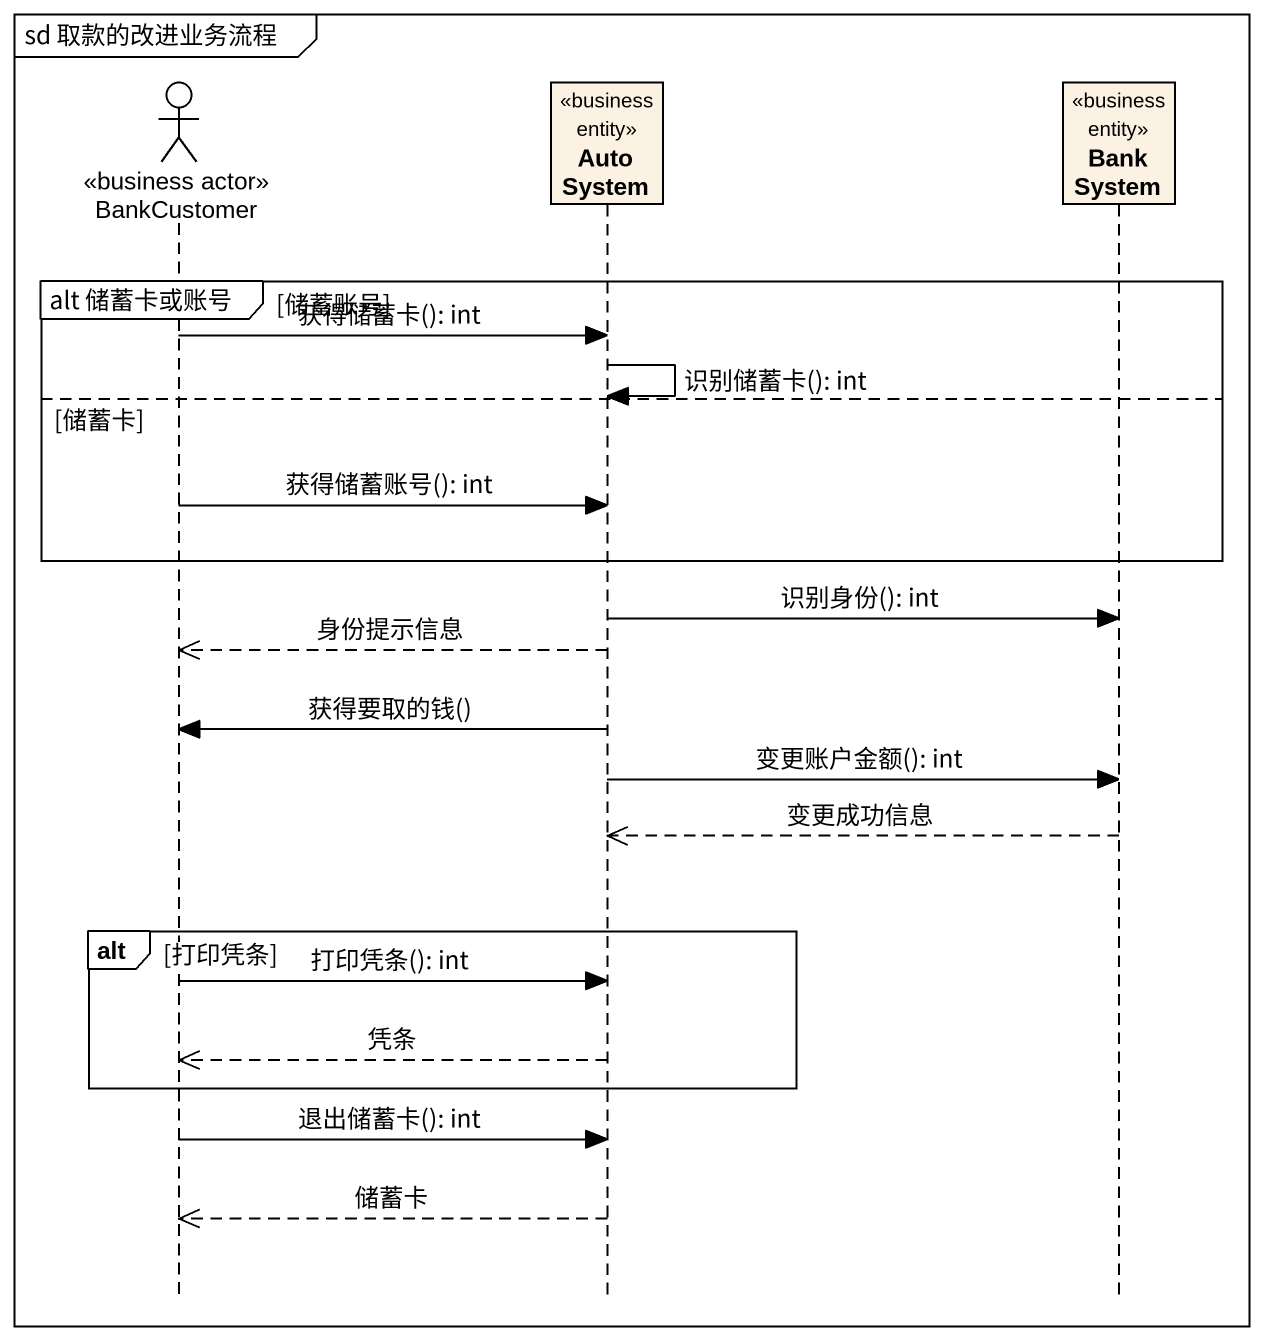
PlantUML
@startuml
mainframe sd 取款的改进业务流程
hide footbox
actor BankCustomer <<business actor>>
participant AutoSystem <<business entity>>
participant BankSystem <<business entity>>

group alt 储蓄卡或账号 [储蓄账号]
  BankCustomer -> AutoSystem : 获得储蓄卡(): int
  AutoSystem -> AutoSystem : 识别储蓄卡(): int
else 储蓄卡
  BankCustomer -> AutoSystem : 获得储蓄账号(): int
end
AutoSystem -> BankSystem : 识别身份(): int
AutoSystem -->> BankCustomer : 身份提示信息
AutoSystem -> BankCustomer : 获得要取的钱()
AutoSystem -> BankSystem : 变更账户金额(): int
BankSystem -->> AutoSystem : 变更成功信息
alt 打印凭条
  BankCustomer -> AutoSystem : 打印凭条(): int
  AutoSystem -->> BankCustomer : 凭条
end
BankCustomer -> AutoSystem : 退出储蓄卡(): int
AutoSystem -->> BankCustomer : 储蓄卡
@enduml
